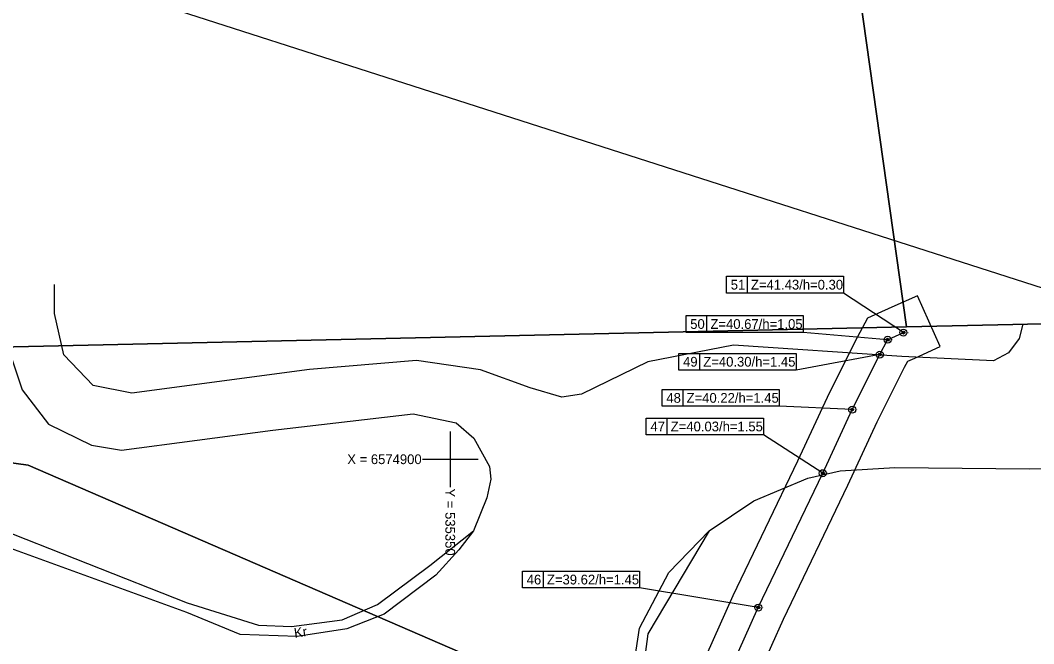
# Model space of a CAD drawing. Extents: x 534666 to 538990, y 6573734 to 6575249.
# Drawn here: x 535319.2 to 535391.8, y 6574886.8 to 6574931.5 of the extents above; entities that cross this region are included whole.
import ezdxf

# ---------------------------------------------------------------- set-up
doc = ezdxf.new("R2010")
doc.units = 0
for name, color, linetype in [('KOORDPUNKT', 7, 'Continuous'), ('MOOTKORG-EH2000', 7, 'Continuous'), ('MOOTMPUNKT', 7, 'Continuous'), ('MOOTPIIR', 7, 'Continuous'), ('PIIR', 7, 'Continuous'), ('SITRASS', 7, 'Continuous'), ('TEE', 7, 'Continuous'), ('VORK', 7, 'Continuous'), ('VORMISTUS', 7, 'Continuous')]:
    doc.layers.add(name, color=color, linetype=linetype)

msp = doc.modelspace()

# ---------------------------------------------------------------- linework, layer by layer
at = {"layer": 'KOORDPUNKT'}
for p, q in [((535371.315, 6574911.921), (535371.315, 6574913.121)), ((535368.41, 6574909.1), (535368.41, 6574910.3)), ((535367.898, 6574906.393), (535367.898, 6574907.593)), ((535366.701, 6574903.801), (535366.701, 6574905.001)), ((535365.562, 6574901.749), (535365.562, 6574902.949)), ((535356.683, 6574890.767), (535356.683, 6574891.967))]:
    msp.add_line(p, q, dxfattribs=at)
for points in [[(535382.499, 6574909.082), (535378.215, 6574911.921), (535369.815, 6574911.921), (535369.815, 6574913.121), (535378.215, 6574913.121), (535378.215, 6574911.921)], [(535381.37, 6574908.573), (535375.31, 6574909.1), (535366.91, 6574909.1), (535366.91, 6574910.3), (535375.31, 6574910.3), (535375.31, 6574909.1)], [(535380.807, 6574907.508), (535374.798, 6574906.393), (535366.398, 6574906.393), (535366.398, 6574907.593), (535374.798, 6574907.593), (535374.798, 6574906.393)], [(535378.828, 6574903.556), (535373.601, 6574903.801), (535365.201, 6574903.801), (535365.201, 6574905.001), (535373.601, 6574905.001), (535373.601, 6574903.801)], [(535376.717, 6574898.998), (535372.462, 6574901.749), (535364.062, 6574901.749), (535364.062, 6574902.949), (535372.462, 6574902.949), (535372.462, 6574901.749)], [(535372.09, 6574889.359), (535363.583, 6574890.767), (535355.183, 6574890.767), (535355.183, 6574891.967), (535363.583, 6574891.967), (535363.583, 6574890.767)]]:
    msp.add_lwpolyline(points, dxfattribs=at)
for centre, radius in [((535382.499, 6574909.082), 0.25), ((535382.499, 6574909.082), 0.025), ((535382.499, 6574909.082), 0.0221), ((535382.499, 6574909.082), 0.0191), ((535382.499, 6574909.082), 0.0161), ((535382.499, 6574909.082), 0.0132), ((535382.499, 6574909.082), 0.0102), ((535382.499, 6574909.082), 0.00726), ((535382.499, 6574909.082), 0.0043), ((535381.37, 6574908.573), 0.25), ((535381.37, 6574908.573), 0.025), ((535381.37, 6574908.573), 0.0221), ((535381.37, 6574908.573), 0.0191), ((535381.37, 6574908.573), 0.0161), ((535381.37, 6574908.573), 0.0132), ((535381.37, 6574908.573), 0.0102), ((535381.37, 6574908.573), 0.00726), ((535381.37, 6574908.573), 0.0043), ((535380.807, 6574907.508), 0.25), ((535380.807, 6574907.508), 0.025), ((535380.807, 6574907.508), 0.0221), ((535380.807, 6574907.508), 0.0191), ((535380.807, 6574907.508), 0.0161), ((535380.807, 6574907.508), 0.0132), ((535380.807, 6574907.508), 0.0102), ((535380.807, 6574907.508), 0.00726), ((535380.807, 6574907.508), 0.0043), ((535378.828, 6574903.556), 0.25), ((535378.828, 6574903.556), 0.025), ((535378.828, 6574903.556), 0.0221), ((535378.828, 6574903.556), 0.0191), ((535378.828, 6574903.556), 0.0161), ((535378.828, 6574903.556), 0.0132), ((535378.828, 6574903.556), 0.0102), ((535378.828, 6574903.556), 0.00726), ((535378.828, 6574903.556), 0.0043), ((535376.717, 6574898.998), 0.25), ((535376.717, 6574898.998), 0.025), ((535376.717, 6574898.998), 0.0221), ((535376.717, 6574898.998), 0.0191), ((535376.717, 6574898.998), 0.0161), ((535376.717, 6574898.998), 0.0132), ((535376.717, 6574898.998), 0.0102), ((535376.717, 6574898.998), 0.00726), ((535376.717, 6574898.998), 0.0043), ((535372.09, 6574889.359), 0.25), ((535372.09, 6574889.359), 0.025), ((535372.09, 6574889.359), 0.0221), ((535372.09, 6574889.359), 0.0191), ((535372.09, 6574889.359), 0.0161), ((535372.09, 6574889.359), 0.0132), ((535372.09, 6574889.359), 0.0102), ((535372.09, 6574889.359), 0.00726), ((535372.09, 6574889.359), 0.0043)]:
    msp.add_circle(centre, radius, dxfattribs=at)
at = {"layer": 'MOOTMPUNKT'}
for centre in [(535382.499, 6574909.082), (535381.37, 6574908.573), (535380.807, 6574907.508), (535378.828, 6574903.556), (535376.717, 6574898.998), (535372.09, 6574889.359)]:
    msp.add_circle(centre, 0.1, dxfattribs=at)
at = {"layer": 'MOOTPIIR'}
msp.add_lwpolyline([(535370.565, 6574881.06), (535373.905, 6574888.517), (535378.526, 6574898.145), (535380.629, 6574902.688), (535382.585, 6574906.593), (535382.817, 6574907.031), (535383.32, 6574907.258), (535385.144, 6574908.078), (535383.503, 6574911.726), (535381.679, 6574910.905), (535379.923, 6574910.116), (535379.028, 6574908.423), (535377.026, 6574904.425), (535374.908, 6574899.851), (535370.276, 6574890.2), (535366.947, 6574882.77)], dxfattribs=at)
at = {"layer": 'PIIR'}
for points in [[(535294.12, 6574907.51), (535298.7, 6575000.9), (535370.24, 6574998.15), (535382.73, 6574909.49)], [(535370.24, 6574998.15), (535376.84, 6574997.9), (535406.37, 6574992.39), (535419.15, 6574910.31), (535389.28, 6574909.64), (535382.73, 6574909.49)]]:
    msp.add_lwpolyline(points, close=True, dxfattribs=at)
for points in [[(535512.31, 6574916.59), (535475.2, 6574904.6), (535458.38, 6574900.72), (535441.27, 6574898.2), (535420.98, 6574897.74), (535425.17, 6574868.84), (535463.45, 6574871.5), (535446.18, 6574837.12), (535382.52, 6574872.36), (535319.72, 6574899.57), (535267.1, 6574906.9), (535294.12, 6574907.51), (535382.73, 6574909.49), (535389.28, 6574909.64), (535419.15, 6574910.31), (535434.57, 6574910.56), (535472.26, 6574916.55), (535507.14, 6574928.14)], [(535173.48, 6574900.33), (535267.1, 6574906.9), (535319.72, 6574899.57), (535382.52, 6574872.36), (535446.18, 6574837.12), (535505.13, 6574801.26), (535577.58, 6574770.06), (535635.19, 6574765.27), (535789.93, 6574771.3), (535806.96, 6574769.84), (535824.2, 6574770.24), (535849.85, 6574766.73), (535866.77, 6574763.29), (535885.59, 6574758.31), (535904.04, 6574752.21), (535925.23, 6574744), (535942.38, 6574736.17), (535961.19, 6574726.19), (535979.9, 6574714.28), (535999.87, 6574700.64)]]:
    msp.add_lwpolyline(points, dxfattribs=at)
at = {"layer": 'SITRASS'}
for points in [[(535354.763, 6574854.93), (535356.864, 6574858.083), (535357.71, 6574860.358), (535358.545, 6574862.193), (535360.885, 6574866.262), (535363.476, 6574871.134), (535365.999, 6574876.376), (535368.756, 6574881.915), (535372.09, 6574889.359), (535376.717, 6574898.998), (535378.828, 6574903.556), (535380.807, 6574907.508), (535381.37, 6574908.573), (535382.499, 6574909.082)], [(535357.71, 6574860.358), (535358.545, 6574862.193), (535360.885, 6574866.262), (535363.476, 6574871.134), (535365.999, 6574876.376), (535368.756, 6574881.915), (535372.09, 6574889.359), (535376.717, 6574898.998), (535378.828, 6574903.556), (535380.807, 6574907.508), (535381.37, 6574908.573), (535382.499, 6574909.082)]]:
    msp.add_lwpolyline(points, dxfattribs=at)
at = {"layer": 'TEE'}
for points in [[(535391.056, 6574909.691), (535390.799, 6574908.657), (535390.039, 6574907.642), (535388.952, 6574907.048), (535382.388, 6574907.362), (535370.313, 6574908.175), (535364.168, 6574906.996), (535359.403, 6574904.662), (535357.994, 6574904.451), (535355.738, 6574905.124), (535352.181, 6574906.414), (535347.584, 6574907.076), (535339.899, 6574906.434), (535327.167, 6574904.729), (535324.39, 6574905.289), (535322.285, 6574907.489), (535321.609, 6574910.463), (535321.61, 6574912.529)], [(535317.867, 6574909.262), (535319.308, 6574904.986), (535321.188, 6574902.504), (535324.277, 6574901.007), (535326.426, 6574900.641), (535337.284, 6574902.087), (535347.352, 6574903.252), (535350.415, 6574902.613), (535351.685, 6574901.507), (535352.825, 6574899.489), (535352.904, 6574898.579), (535352.624, 6574897.234), (535351.678, 6574894.858), (535350.62, 6574893.496), (535348.969, 6574891.681), (535345.26, 6574888.878), (535342.578, 6574887.83), (535339.024, 6574887.282), (535334.931, 6574887.425), (535331.119, 6574889.016), (535316.62, 6574894.26)], [(535282.219, 6574900.491), (535297.856, 6574899.252), (535316.824, 6574895.339), (535331.133, 6574889.707), (535336.239, 6574888.095), (535338.613, 6574888.01), (535342.257, 6574888.489), (535344.794, 6574889.588), (535348.526, 6574892.369), (535351.678, 6574894.858)], [(535423.722, 6574842.721), (535407.308, 6574852.374), (535390.317, 6574861.887), (535374.237, 6574870.281), (535371.677, 6574871.586), (535368.031, 6574873.341), (535366.553, 6574874.639), (535363.794, 6574878.822), (535362.902, 6574883.448), (535363.583, 6574887.887), (535365.669, 6574891.865), (535368.558, 6574894.873), (535371.778, 6574897.011), (535375.641, 6574898.643), (535377.959, 6574899.171), (535381.878, 6574899.397), (535391.546, 6574899.3), (535399.702, 6574899.452), (535401.35, 6574899.483)], [(535368.558, 6574894.873), (535364.172, 6574887.468), (535363.616, 6574883.292), (535364.587, 6574879.039), (535367.175, 6574875.213), (535369.124, 6574873.297), (535371.677, 6574871.586)]]:
    msp.add_lwpolyline(points, dxfattribs=at)
at = {"layer": 'VORK'}
for p, q in [((535350, 6574902), (535350, 6574898)), ((535348, 6574900), (535352, 6574900))]:
    msp.add_line(p, q, dxfattribs=at)
at = {"layer": 'VORMISTUS'}
msp.add_lwpolyline([(534818.344, 6574945.938), (534862.221, 6575082.566), (535416.348, 6574904.61), (535372.47, 6574767.983)], close=True, dxfattribs=at)

# ---------------------------------------------------------------- texts
at = {"layer": 'KOORDPUNKT'}
for s, p in [('51', (535370.115, 6574912.171)), ('Z=41.43/h=0.30', (535371.565, 6574912.171)), ('50', (535367.21, 6574909.35)), ('Z=40.67/h=1.05', (535368.66, 6574909.35)), ('49', (535366.698, 6574906.643)), ('Z=40.30/h=1.45', (535368.148, 6574906.643)), ('48', (535365.501, 6574904.051)), ('Z=40.22/h=1.45', (535366.951, 6574904.051)), ('47', (535364.362, 6574901.999)), ('Z=40.03/h=1.55', (535365.812, 6574901.999)), ('46', (535355.483, 6574891.017)), ('Z=39.62/h=1.45', (535356.933, 6574891.017))]:
    msp.add_text(s, height=0.7, dxfattribs=at).set_placement(p)
at = {"layer": 'MOOTKORG-EH2000'}
for s, p in [(' 41.43', (535382.499, 6574909.031)), (' 41.72', (535381.37, 6574908.524)), (' 41.75', (535380.807, 6574907.458)), (' 41.67', (535378.828, 6574903.507)), (' 41.58', (535376.717, 6574898.948)), (' 41.07', (535372.09, 6574889.309))]:
    msp.add_text(s, height=0.1, dxfattribs=at).set_placement(p)
at = {"layer": 'TEE'}
msp.add_text('Kr', height=0.7, rotation=8.12277, dxfattribs=at).set_placement((535338.848, 6574887.185))
at = {"layer": 'VORK'}
msp.add_text('X = 6574900', height=0.7, dxfattribs=at).set_placement((535342.615, 6574899.65))
msp.add_text('Y = 535350 ', height=0.7, rotation=270, dxfattribs=at).set_placement((535349.65, 6574897.9))

doc.saveas('drawing.dxf')
